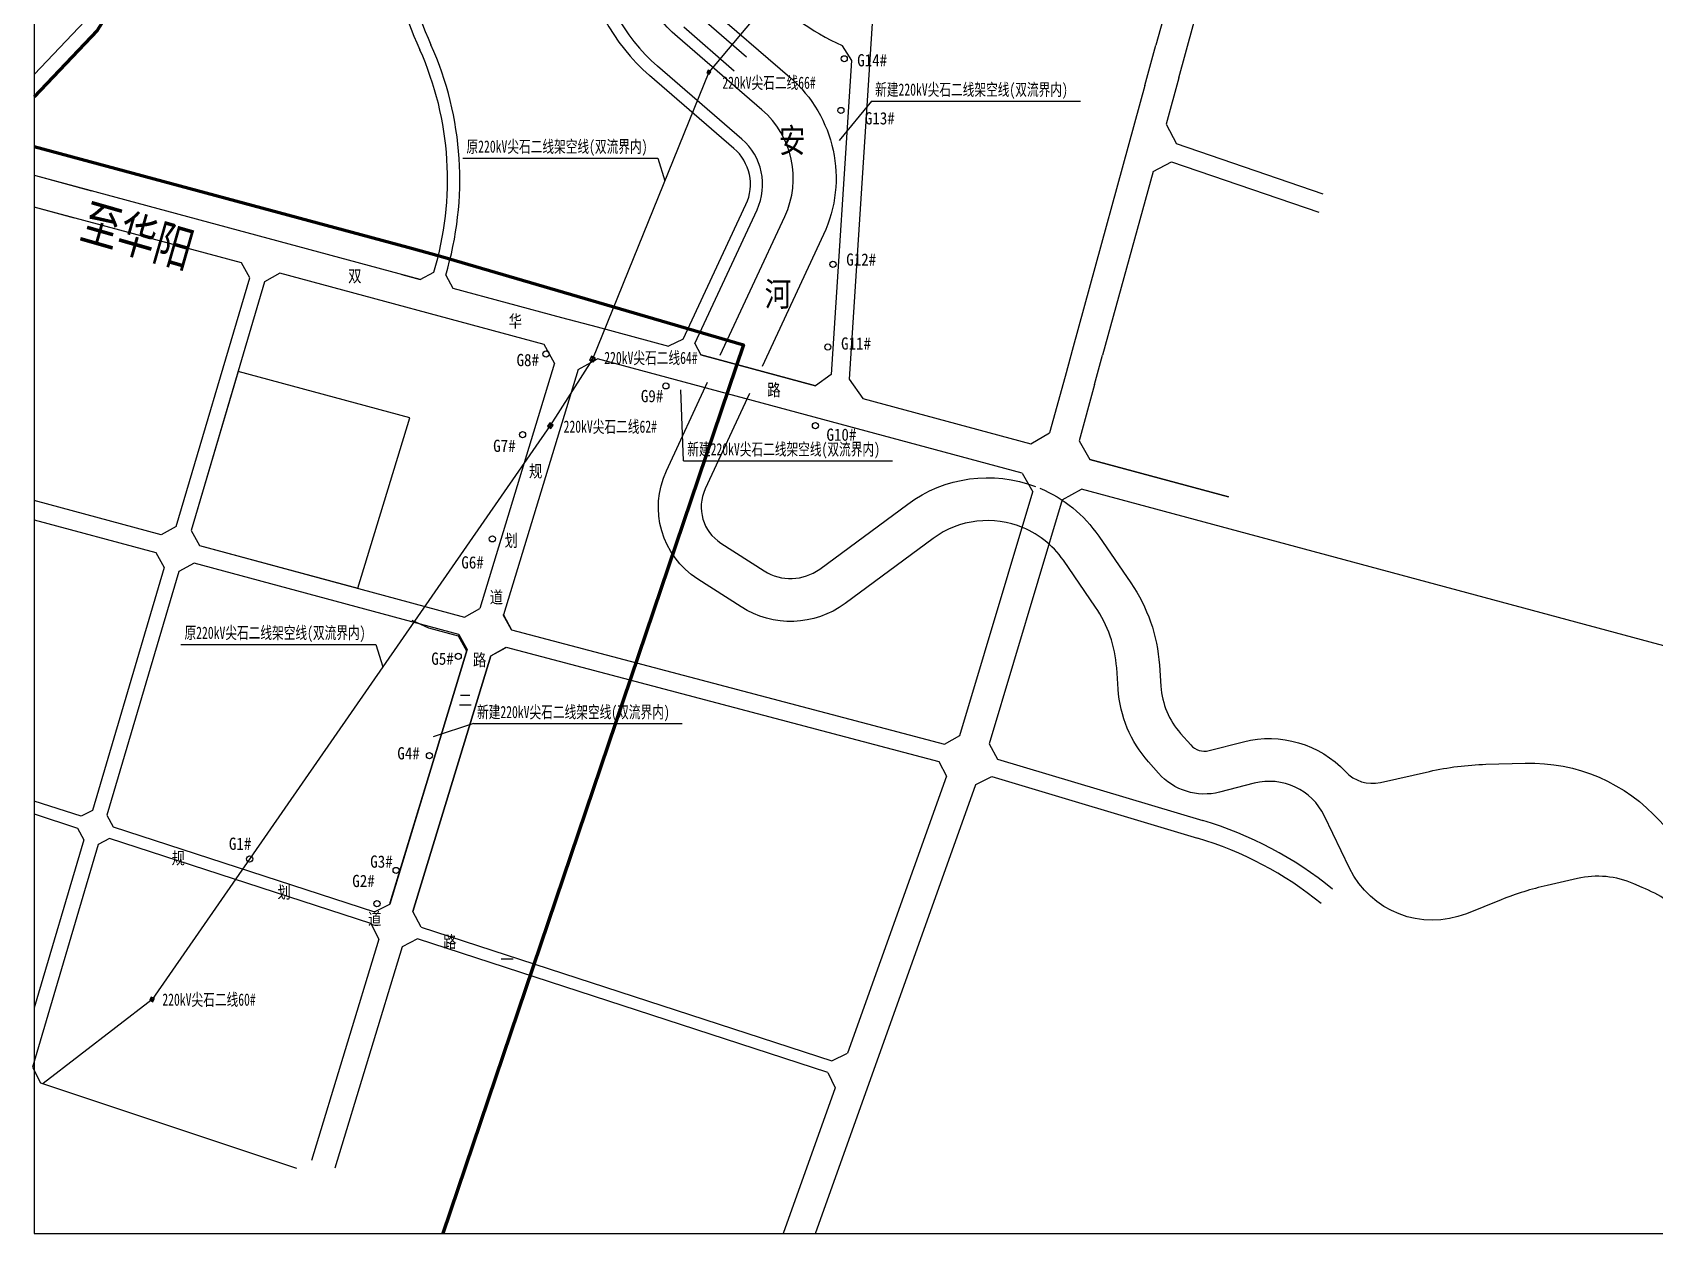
# Model space of a CAD drawing. Header units: inches. Extents: x 10610 to 28805, y 1423 to 10487.
# Drawn here: x 13832 to 16483, y 1581 to 3544 of the extents above; entities that cross this region are included whole.
import ezdxf
from ezdxf.enums import TextEntityAlignment as Align

# ---------------------------------------------------------------- set-up
doc = ezdxf.new("R2010")
doc.units = ezdxf.units.IN
doc.header["$LTSCALE"] = 10
doc.header["$MEASUREMENT"] = 0
doc.linetypes.add('ACAD_ISO05W100', pattern=[34, 24, -3, 0.5, -3, 0.5, -3])
for name, color, linetype in [('0规划范围线', 8, 'ACAD_ISO05W100'), ('110kV顺源线', 1, 'Continuous'), ('1名称', 7, 'Continuous'), ('1河流-岸线', 4, 'Continuous'), ('1道路红线', 7, 'Continuous'), ('220kV', 6, 'Continuous'), ('220规划', 1, 'Continuous'), ('g规划电缆隧道', 1, 'Continuous'), ('SXSS', 5, 'Continuous'), ('双流尖石二线迁改', 7, 'Continuous'), ('文字', 7, 'Continuous'), ('规划高压走廊', 3, 'Continuous')]:
    doc.layers.add(name, color=color, linetype=linetype)
doc.styles.get("Standard").update_dxf_attribs({"font": ''})
doc.styles.add('宋体', font='', dxfattribs={"width": 0.9})
doc.styles.add('路名', font='simhei.ttf', dxfattribs={"width": 0.8})
doc.styles.get('Standard').set_extended_font_data('SimSun')
doc.styles.get('宋体').set_extended_font_data('SimSun')
doc.linetypes.add('220_LINE', pattern='A,30,-3,["220",Standard,S=3,R=0,X=-2,Y=-0.9],-2.5', length=35.5)

msp = doc.modelspace()

# ---------------------------------------------------------------- linework, layer by layer
at = {"layer": '0规划范围线', "color": 8, "linetype": 'ByBlock'}
for p, q in [((14854.3, 3338.4), (14865.6, 3301.5)), ((14393.6, 2543.9), (14404.8, 2507))]:
    msp.add_line(p, q, dxfattribs=at)
at = {"layer": '110kV顺源线', "color": 8}
for p, q in [((13834.8, 7416.8), (13834.8, 1581.1)), ((13834.8, 1581.1), (18880.8, 1581.1))]:
    msp.add_line(p, q, dxfattribs=at)
at = {"layer": '1河流-岸线', "color": 8}
for points in [[(14956.3, 3016.7), (15061.7, 3243.1, 0.335254), (15024.3, 3417.6), (14886.5, 3536.6, -0.187568), (14801.6, 3696.7), (14772.9, 3941.8, -0.064007), (14774.8, 4115.2, -0.056334)], [(14841.8, 4086.8, 0.056256), (14842.4, 3950), (14871.1, 3704.8, 0.187568), (14932.3, 3589.6), (15070, 3470.5, -0.335254), (15125.1, 3213.6), (15024.8, 2998)], [(15451.4, 2734.5, 0.264375), (15304.2, 2716.9), (15160.3, 2610.6, -0.310906), (14990.3, 2605), (14919.5, 2650.4, -0.375388), (14868.2, 2827.3), (14935.6, 2972.2)], [(15004.2, 2953.8), (14931.6, 2797.8, 0.375388), (14957.3, 2709.3), (15028, 2664, 0.310906), (15118.7, 2667), (15262.7, 2773.2, -0.255229), (15471.6, 2801.8)], [(15478.7, 2798.9, -0.143432), (15574.6, 2720.8), (15627, 2644.5, -0.13423), (15673.9, 2510.1), (15676.3, 2475.3, 0.16489), (15708.4, 2398.3), (15725, 2379.5, 0.282025), (15754.9, 2370.2), (15811.3, 2384.7, -0.274447), (15977.8, 2335.9, 0.266456), (16034.9, 2318.3), (16115.1, 2336.3, -0.048157), (16207.4, 2347.9), (16271.7, 2349.7, -0.221503), (16492, 2254.7), (16574.5, 2161.9)], [(16549, 2088.6, -0.008235), (16541.6, 2095.1), (16538, 2098.5, 0.083173), (16463, 2146.8), (16449.3, 2152.7, 0.158779), (16356.8, 2161.2), (16307.3, 2149.9, 0.039257), (16232.5, 2126.6), (16175.5, 2103.8, -0.394283), (15984.7, 2178), (15943.6, 2263.4, 0.357352), (15828.7, 2316.9), (15772.3, 2302.4, -0.282025), (15672.4, 2333.2), (15655.9, 2352, -0.16489), (15606.4, 2470.5), (15604, 2505.3, 0.13423), (15569.3, 2604.9), (15516.9, 2681.2, 0.155516), (15444.9, 2737)]]:
    msp.add_lwpolyline(points, format="xyb", dxfattribs=at)
at = {"layer": '1道路红线', "color": 8}
for p, q in [((15705.4, 3469.9), (15769, 3701.7)), ((15705.4, 3469.9), (15769, 3701.7)), ((15209.1, 3630.6), (15166.9, 2977)), ((15687.9, 3595), (15668.2, 3523.2)), ((15155.5, 3522.2), (15170.5, 3497.8)), ((15650.1, 3457.3), (15668.2, 3523.2)), ((14978.5, 3354.4), (14840.7, 3473.4)), ((14978.5, 3354.4), (14840.7, 3473.4)), ((14991.6, 3369.6), (14853.8, 3488.6)), ((14991.6, 3369.6), (14853.8, 3488.6)), ((15170.5, 3497.8), (15137.3, 2984.9)), ((15650.2, 3457.3), (15532.9, 3029.8)), ((15705.4, 3469.9), (15684.7, 3393.8)), ((15684.7, 3393.8), (15701.7, 3361.6)), ((15941.4, 3279.4), (15701.7, 3361.6)), ((15663.5, 3316.6), (15581.1, 3016.6)), ((15663.5, 3316.6), (15693.7, 3332.6)), ((15693.7, 3332.6), (15934.1, 3250.2)), ((13837.7, 3309.3), (13834.8, 3310)), ((13837.7, 3309.3), (13834.8, 3310)), ((13837.7, 3309.3), (13834.8, 3310)), ((13837.7, 3309.3), (13834.8, 3310)), ((13837.7, 3309.3), (13834.8, 3310)), ((13837.7, 3309.3), (13834.8, 3310)), ((14465.9, 3140.2), (13837.7, 3309.3)), ((14465.9, 3140.2), (13837.7, 3309.3)), ((13929.1, 3284.7), (13837.7, 3309.3)), ((13929.1, 3284.7), (13837.7, 3309.3)), ((14895.8, 3042.4), (14998.2, 3262.5)), ((14895.8, 3042.4), (14998.2, 3262.5)), ((13900.9, 3240.5), (13834.8, 3258.3)), ((14173.7, 3167.1), (13834.8, 3258.3)), ((14914.7, 3035.5), (15016.4, 3254)), ((14914.7, 3035.5), (15016.4, 3254)), ((14187.4, 3142.7), (14173.7, 3167.1)), ((14067.3, 2736.5), (14187.4, 3142.7)), ((14211.5, 3136.2), (14091.5, 2730)), ((14236.5, 3150.2), (14211.5, 3136.2)), ((14668.5, 3033.9), (14236.5, 3150.2)), ((14436.1, 3148.2), (14465.9, 3140.2)), ((14436.1, 3148.2), (14465.9, 3140.2)), ((14465.9, 3140.2), (14488.2, 3152.3)), ((14465.9, 3140.2), (14488.2, 3152.3)), ((14507.5, 3147.1), (14519, 3125.9)), ((14519, 3125.9), (14697, 3078.1)), ((14519, 3125.9), (14697, 3078.1)), ((14697, 3078.1), (14754.9, 3062.5)), ((14697, 3078.1), (14754.9, 3062.5)), ((14754.9, 3062.5), (14871.5, 3031.1)), ((14754.9, 3062.5), (14871.5, 3031.1)), ((14685.3, 3003.5), (14668.5, 3033.9)), ((14895.8, 3042.4), (14871.5, 3031.1)), ((14895.8, 3042.4), (14871.5, 3031.1)), ((14914.7, 3035.5), (14924.5, 3016.8)), ((15532.9, 3029.8), (15519.7, 2981.6)), ((14685.3, 3003.5), (14563.1, 2602.4)), ((14685.3, 3003.5), (14563.1, 2602.4)), ((14724, 2993.1), (14755.4, 3010.5)), ((15449.8, 2823.7), (14755.4, 3010.5)), ((14924.5, 3016.8), (15111.6, 2966.5)), ((15111.6, 2966.5), (14924.5, 3016.8)), ((14924.5, 3016.8), (14924.5, 3016.8)), ((15567.9, 2968.4), (15581.1, 3016.6)), ((15567.9, 2968.4), (15581.1, 3016.6)), ((14168.3, 2989.9), (14091.5, 2730)), ((14449.1, 2914.3), (14168.3, 2989.9)), ((14724, 2993.1), (14601.8, 2592.1)), ((15137.3, 2984.9), (15111.6, 2966.5)), ((15166.9, 2977), (15189.4, 2945.5)), ((15519.7, 2981.6), (15494.4, 2889.4)), ((15189.4, 2945.5), (15463.6, 2871.7)), ((15567.9, 2968.4), (15542.7, 2876.4)), ((14364.2, 2635.5), (14449.1, 2914.3)), ((15463.6, 2871.7), (15494.4, 2889.4)), ((15542.7, 2876.4), (15560.2, 2845.8)), ((15560.2, 2845.8), (15786.8, 2784.8)), ((15786.8, 2784.8), (15560.2, 2845.8)), ((15449.8, 2823.7), (15466.8, 2793.2)), ((15347.7, 2394.9), (15466.8, 2793.2)), ((15515.1, 2780.2), (15546.4, 2797.7)), ((16668, 2495.9), (15546.4, 2797.7)), ((14042.4, 2722.6), (13834.8, 2778.7)), ((14042.4, 2722.6), (13834.8, 2778.7)), ((14042.4, 2722.6), (13834.8, 2778.7)), ((15515.1, 2780.2), (15395.8, 2381.3)), ((13834.8, 2747.6), (14033.9, 2693.8)), ((13834.8, 2747.6), (14033.9, 2693.8)), ((13834.8, 2747.6), (14033.9, 2693.8)), ((14067.3, 2736.5), (14042.4, 2722.6)), ((14067.3, 2736.5), (14042.4, 2722.6)), ((14067.3, 2736.5), (14042.4, 2722.6)), ((14091.5, 2730), (14105.1, 2705.6)), ((14091.5, 2730), (14105.1, 2705.6)), ((14091.5, 2730), (14105.1, 2705.6)), ((14091.5, 2730), (14105.1, 2705.6)), ((14105.1, 2705.6), (14364.2, 2635.5)), ((14105.1, 2705.6), (14538, 2588.5)), ((14105.1, 2705.6), (14538, 2588.5)), ((14105.1, 2705.6), (14538, 2588.5)), ((14033.9, 2693.8), (14047.5, 2669.4)), ((14033.9, 2693.8), (14047.5, 2669.4)), ((14033.9, 2693.8), (14047.5, 2669.4)), ((14047.5, 2669.4), (13930.2, 2272.6)), ((14047.5, 2669.4), (13930.2, 2272.6)), ((14047.5, 2669.4), (13930.2, 2272.6)), ((14071.6, 2662.9), (13954, 2264.9)), ((14071.6, 2662.9), (13954, 2264.9)), ((14071.6, 2662.9), (13954, 2264.9)), ((14096.6, 2676.8), (14071.6, 2662.9)), ((14096.6, 2676.8), (14071.6, 2662.9)), ((14096.6, 2676.8), (14071.6, 2662.9)), ((14529.2, 2559.8), (14096.6, 2676.8)), ((14529.2, 2559.8), (14096.6, 2676.8)), ((14529.2, 2559.8), (14096.6, 2676.8)), ((14538, 2588.5), (14563.1, 2602.4)), ((14538, 2588.5), (14563.1, 2602.4)), ((14538, 2588.5), (14563.1, 2602.4)), ((14480.2, 2570.5), (14452.6, 2583.1)), ((14615.2, 2567.6), (14601.7, 2592)), ((14615.2, 2567.6), (14601.7, 2592)), ((14601.8, 2592.1), (14615.3, 2567.8)), ((14528.5, 2557.4), (14480.2, 2570.5)), ((14541.9, 2533), (14528.5, 2557.4)), ((14529.2, 2559.8), (14542.7, 2535.4)), ((14529.2, 2559.8), (14542.7, 2535.4)), ((14529.2, 2559.8), (14542.7, 2535.4)), ((14542.7, 2535.4), (14529.2, 2559.8)), ((14615.3, 2567.8), (15322.6, 2380.9)), ((14542.7, 2535.4), (14416, 2119.6)), ((14542.7, 2535.4), (14416, 2119.6)), ((14416, 2119.6), (14542.7, 2535.4)), ((14416.7, 2122), (14541.9, 2533)), ((14454, 2107.2), (14581.4, 2525.1)), ((14581.3, 2525), (14454, 2107.2)), ((14581.3, 2525), (14454, 2107.2)), ((14581.3, 2525), (14606.5, 2538.9)), ((14581.3, 2525), (14606.5, 2538.9)), ((14581.4, 2525.1), (14606.5, 2539.1)), ((14606.5, 2539.1), (15313.2, 2352.3)), ((15322.6, 2380.9), (15347.7, 2394.9)), ((15395.8, 2381.3), (15409.3, 2356.5)), ((15313.2, 2352.3), (15325.8, 2328.4)), ((15409.3, 2356.5), (15744.7, 2256.1)), ((15112, 1581.1), (15374.1, 2314.8)), ((15325.8, 2328.4), (15164.2, 1875.9)), ((15374.1, 2314.8), (15399.9, 2327.9)), ((15399.9, 2327.9), (15736.1, 2227.4)), ((13911.7, 2262.9), (13834.8, 2287.9)), ((13911.7, 2262.9), (13834.8, 2287.9)), ((13911.7, 2262.9), (13834.8, 2287.9)), ((13834.8, 2266.9), (13906, 2243.7)), ((13834.8, 2266.9), (13906, 2243.7)), ((13834.8, 2266.9), (13906, 2243.7)), ((13930.2, 2272.6), (13911.7, 2262.9)), ((13930.2, 2272.6), (13911.7, 2262.9)), ((13930.2, 2272.6), (13911.7, 2262.9)), ((13954, 2264.9), (13964, 2245.8)), ((13954, 2264.9), (13964, 2245.8)), ((13954, 2264.9), (13964, 2245.8)), ((13906, 2243.7), (13916.1, 2224.6)), ((13906, 2243.7), (13916.1, 2224.6)), ((13906, 2243.7), (13916.1, 2224.6)), ((13964, 2245.8), (14391.2, 2106.7)), ((13964, 2245.8), (14391.2, 2106.7)), ((13964, 2245.8), (14391.2, 2106.7)), ((13939.8, 2216.9), (13832.2, 1852.8)), ((13939.8, 2216.9), (13832.2, 1852.8)), ((13939.8, 2216.9), (13832.2, 1852.8)), ((13916.1, 2224.6), (13834.8, 1949.8)), ((13916.1, 2224.6), (13834.8, 1949.8)), ((13916.1, 2224.6), (13834.8, 1949.8)), ((13958.3, 2226.6), (13939.8, 2216.9)), ((13958.3, 2226.6), (13939.8, 2216.9)), ((13958.3, 2226.6), (13939.8, 2216.9)), ((14385.3, 2087.6), (13958.3, 2226.6)), ((14385.3, 2087.6), (13958.3, 2226.6)), ((14385.3, 2087.6), (13958.3, 2226.6)), ((14391.2, 2106.7), (14416, 2119.6)), ((14391.2, 2106.7), (14416, 2119.6)), ((14391.2, 2106.7), (14416, 2119.6)), ((14467.2, 2081.9), (14454, 2107.2)), ((14467.2, 2081.9), (14454, 2107.2)), ((14467.2, 2081.9), (14454, 2107.2)), ((14385.3, 2087.6), (14398.5, 2062.2)), ((14385.3, 2087.6), (14398.5, 2062.2)), ((14385.3, 2087.6), (14398.5, 2062.2)), ((14385.3, 2087.6), (14398.5, 2062.2)), ((14385.3, 2087.6), (14398.5, 2062.2)), ((14467.2, 2081.9), (15138.5, 1863.3)), ((14398.5, 2062.2), (14288.4, 1700.7)), ((14398.5, 2062.2), (14288.4, 1700.7)), ((14398.5, 2062.2), (14288.4, 1700.7)), ((14398.5, 2062.2), (14288.4, 1700.7)), ((14398.5, 2062.2), (14288.4, 1700.7)), ((14436.6, 2049.8), (14326.3, 1688.1)), ((14436.6, 2049.8), (14326.3, 1688.1)), ((14436.6, 2049.8), (14326.3, 1688.1)), ((14436.6, 2049.8), (14326.3, 1688.1)), ((14436.6, 2049.8), (14326.3, 1688.1)), ((14461.4, 2062.8), (14436.6, 2049.8)), ((14461.4, 2062.8), (14436.6, 2049.8)), ((14461.4, 2062.8), (14436.6, 2049.8)), ((14461.4, 2062.8), (14436.6, 2049.8)), ((14461.4, 2062.8), (14436.6, 2049.8)), ((15131.8, 1844.4), (14461.4, 2062.8)), ((15138.5, 1863.3), (15164.2, 1875.9)), ((13832.2, 1852.8), (13845.5, 1827.3)), ((13832.2, 1852.8), (13845.5, 1827.3)), ((13832.2, 1852.8), (13845.5, 1827.3)), ((15131.8, 1844.4), (15144.1, 1819.4)), ((13845.5, 1827.3), (14263.6, 1687.9)), ((13845.5, 1827.3), (14263.6, 1687.9)), ((13845.5, 1827.3), (14263.6, 1687.9)), ((15144.1, 1819.4), (15059, 1581.1))]:
    msp.add_line(p, q, dxfattribs=at)
for centre, radius, start, end in [((15252.8, 3868.3), 862.9, 178.428, 204.1216), ((15252.8, 3868.3), 862.9, 178.428, 204.1216), ((15252.8, 3868.3), 842.9, 178.428, 204.1216), ((15252.8, 3868.3), 842.9, 178.428, 204.1216), ((15321.7, 3888.5), 402.2, 198.5801, 245.6036), ((15049.9, 3715.6), 320, 186.6841, 229.1778), ((15049.9, 3715.6), 320, 186.6841, 229.1778), ((15049.9, 3715.6), 300, 186.6841, 229.1778), ((15049.9, 3715.6), 300, 186.6841, 229.1778), ((13991.1, 3303.3), 519.5, 343.1024, 24.1216), ((13991.1, 3303.3), 519.5, 343.1024, 24.1216), ((13991.1, 3303.3), 539.5, 343.1707, 24.1216), ((13991.1, 3303.3), 539.5, 343.1707, 24.1216), ((14927.5, 3295.4), 98, 335.0421, 49.1778), ((14927.5, 3295.4), 98, 335.0421, 49.1778), ((14927.5, 3295.4), 78, 335.0421, 49.1778), ((14927.5, 3295.4), 78, 335.0421, 49.1778), ((15568.5, 1666.9), 615, 50.8305, 73.3478), ((15568.5, 1666.9), 585, 50.8305, 73.3478)]:
    msp.add_arc(centre, radius, start, end, dxfattribs=at)
at = {"layer": '220kV', "color": 8, "linetype": 'Continuous'}
for p, q in [((14940.8, 3479.5, 0), (14934.1, 3477.9, 0)), ((14938.2, 3475.4, 0), (14936.6, 3482, 0)), ((14742.7, 3008.5, 0), (14752.2, 3011.7, 0)), ((14749.2, 3005.4, 0), (14745.7, 3014.8, 0)), ((14673.9, 2900.4, 0), (14683.2, 2902.3, 0)), ((14679.2, 2896.7, 0), (14677.8, 2905.9, 0)), ((14023.9, 1962.4, 0), (14031.7, 1965, 0)), ((14029.1, 1959.8, 0), (14026.5, 1967.6, 0))]:
    msp.add_line(p, q, dxfattribs=at)
at = {"layer": '220kV', "color": 8, "linetype": 'Continuous', "elevation": 0, "flags": 128}
for points in [[(14938.2, 3475.4), (14940.8, 3479.5), (14936.6, 3482), (14934.1, 3477.9)], [(14742.7, 3008.5), (14749.2, 3005.4), (14752.2, 3011.7), (14745.7, 3014.8)], [(14673.9, 2900.4), (14679.2, 2896.7), (14683.2, 2902.3), (14677.8, 2905.9)], [(14023.9, 1962.4), (14029.1, 1959.8), (14031.7, 1965), (14026.5, 1967.6)]]:
    msp.add_lwpolyline(points, close=True, dxfattribs=at)
at = {"layer": '220规划', "color": 8, "linetype": '220_LINE', "flags": 128}
msp.add_lwpolyline([(15001.8, 4885.7), (14612.7, 4657.9), (13918.3, 3562.6), (13834.8, 3474.9)], dxfattribs=at)
at = {"layer": 'g规划电缆隧道', "color": 8}
for p, q in [((14535.6, 3338.4), (14854.3, 3338.4)), ((14074.8, 2543.9), (14282.2, 2543.9)), ((14074.8, 2543.9), (14393.6, 2543.9))]:
    msp.add_line(p, q, dxfattribs=at)
at = {"layer": 'g规划电缆隧道', "color": 8, "flags": 128}
msp.add_lwpolyline([(15444.2, 4081.9), (14937.4, 3478.7), (14747.4, 3010.1), (14678.5, 2901.3), (14027.8, 1963.7), (13850, 1826.4)], dxfattribs=at)
at = {"layer": 'SXSS', "color": 8, "linetype": 'Continuous', "flags": 128}
for points in [[(14979.2, 3480.8), (14896.6, 3552.7)], [(14979.2, 3480.8), (14896.6, 3552.7)], [(14998.9, 3503.4), (14917.6, 3574.1)], [(14998.9, 3503.4), (14917.6, 3574.1)]]:
    msp.add_lwpolyline(points, dxfattribs=at)
at = {"layer": '双流尖石二线迁改', "color": 8}
for p, q in [((15203.5, 3431.6), (15150.6, 3367)), ((15203.5, 3431.6), (15410.8, 3431.6)), ((15203.5, 3431.6), (15544.8, 3431.6)), ((14896.4, 2843.9), (14891.6, 2959.8)), ((14896.4, 2843.9), (15103.8, 2843.9)), ((14896.4, 2843.9), (15237.7, 2843.9)), ((14552.8, 2414.4), (14486.8, 2392.6)), ((14552.8, 2414.4), (14760.2, 2414.4)), ((14552.8, 2414.4), (14894.2, 2414.4))]:
    msp.add_line(p, q, dxfattribs=at)
at = {"layer": '双流尖石二线迁改', "color": 8, "linetype": 'ByBlock'}
for centre in [(15158.8, 3500.8), (15153.3, 3416.3), (15140.4, 3164.8), (14671.5, 3018.4), (15132, 3029.8), (14867.3, 2966.3), (14633.2, 2886.6), (15111.7, 2901.2), (14583.8, 2716.3), (14528, 2524.3), (14480.9, 2361.9), (14187.1, 2193.2), (14426.5, 2174.4), (14395.2, 2120.2)]:
    msp.add_circle(centre, 5, dxfattribs=at)
at = {"layer": '规划高压走廊', "color": 8, "lineweight": 106}
for points in [[(15014.5, 4864.2), (14630.5, 4639.3), (13938.1, 3547.1), (13834.8, 3438.7)], [(13834.8, 3357.2), (14445.9, 3192.8), (14499.3, 3178.4), (14994.4, 3033.5), (14502.6, 1581.1)]]:
    msp.add_lwpolyline(points, dxfattribs=at)

# ---------------------------------------------------------------- texts
at = {"layer": '1名称', "color": 8, "lineweight": 9, "style": '宋体', "width": 0.7}
for s, p in [('220kV尖石二线66#', (15035.9, 3462.1)), ('220kV尖石二线64#', (14842.9, 3012.5)), ('220kV尖石二线62#', (14776.5, 2900.1)), ('220kV尖石二线60#', (14120.8, 1963.8))]:
    msp.add_text(s, height=20, rotation=359.9993, dxfattribs=at).set_placement(p, align=Align.MIDDLE)
for p in [(14541.5, 3347.4), (14080.7, 2552.9)]:
    msp.add_text('原220kV尖石二线架空线(双流界内)', height=20, rotation=359.9993, dxfattribs=at).set_placement(p)
at = {"layer": '双流尖石二线迁改', "color": 8, "lineweight": 9, "style": '宋体'}
for s, width, p in [('G14#', 0.9, (15180, 3488.4)), ('新建220kV尖石二线架空线(双流界内)', 0.7, (15209.3, 3440.5)), ('G13#', 0.9, (15192.4, 3393.5)), ('G12#', 0.9, (15162.1, 3162.7)), ('G11#', 0.9, (15153.6, 3025.5)), ('G8#', 0.9, (14623.3, 2998.5)), ('G9#', 0.9, (14826.4, 2939.6)), ('G10#', 0.9, (15129.7, 2876.5)), ('G7#', 0.9, (14585.1, 2858.3)), ('新建220kV尖石二线架空线(双流界内)', 0.7, (14902.3, 2852.8)), ('G6#', 0.9, (14533.1, 2667.8)), ('G5#', 0.9, (14484, 2510.5)), ('新建220kV尖石二线架空线(双流界内)', 0.7, (14558.7, 2423.3)), ('G4#', 0.9, (14428.5, 2355.9)), ('G1#', 0.9, (14153.2, 2208.1)), ('G3#', 0.9, (14384.2, 2178.9)), ('G2#', 0.9, (14354.9, 2147.3))]:
    msp.add_text(s, height=20, rotation=359.9993, dxfattribs=dict(at, width=width)).set_placement(p)
at = {"layer": '文字', "color": 8, "style": '路名', "width": 0.8}
for s, height, p in [('安', 40, (15051.9, 3347.4)), ('双', 20, (14348.1, 3135.8)), ('河', 40, (15028.9, 3096.4)), ('华', 20, (14610.4, 3062.1)), ('路', 20, (15033.1, 2949.6)), ('规', 20, (14643.6, 2816.9)), ('划', 20, (14603.8, 2703.5)), ('道', 20, (14579.5, 2610.9)), ('路', 20, (14552.1, 2508.6)), ('二', 20, (14528.6, 2442.9)), ('规', 20, (14059.7, 2184.6)), ('划', 20, (14232.5, 2128.9)), ('道', 20, (14380.6, 2085.4)), ('路', 20, (14503.5, 2047.9)), ('一', 20, (14596.9, 2019.2))]:
    msp.add_text(s, height=height, dxfattribs=at).set_placement(p)
at = {"layer": '文字', "color": 8, "style": '路名', "width": 0.75}
msp.add_text('至华阳', height=60, rotation=344, dxfattribs=at).set_placement((13907.5, 3208.1))
msp.add_text('至华阳', height=60, rotation=344, dxfattribs=at).set_placement((13907.5, 3208.1))

doc.saveas('drawing.dxf')
